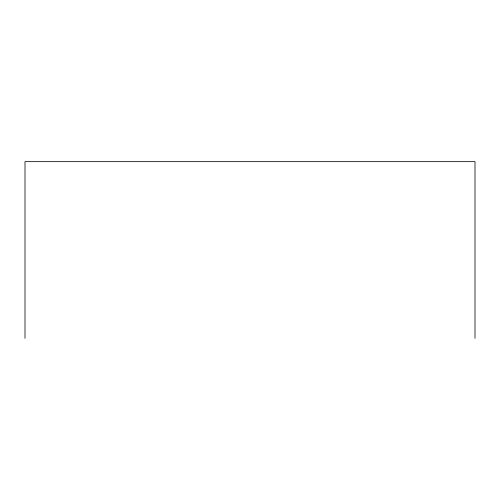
<?xml version="1.0" encoding="UTF-8"?>
<svg xmlns="http://www.w3.org/2000/svg" width="500" height="500" viewBox="0 0 500 500"><rect width="100%" height="100%" fill="white"/><g stroke="black" fill="none" stroke-linecap="round" stroke-linejoin="round"><path stroke-width="0.75" d="M475 338.35L475 161.65L25 161.65L25 338.35"/></g></svg>
